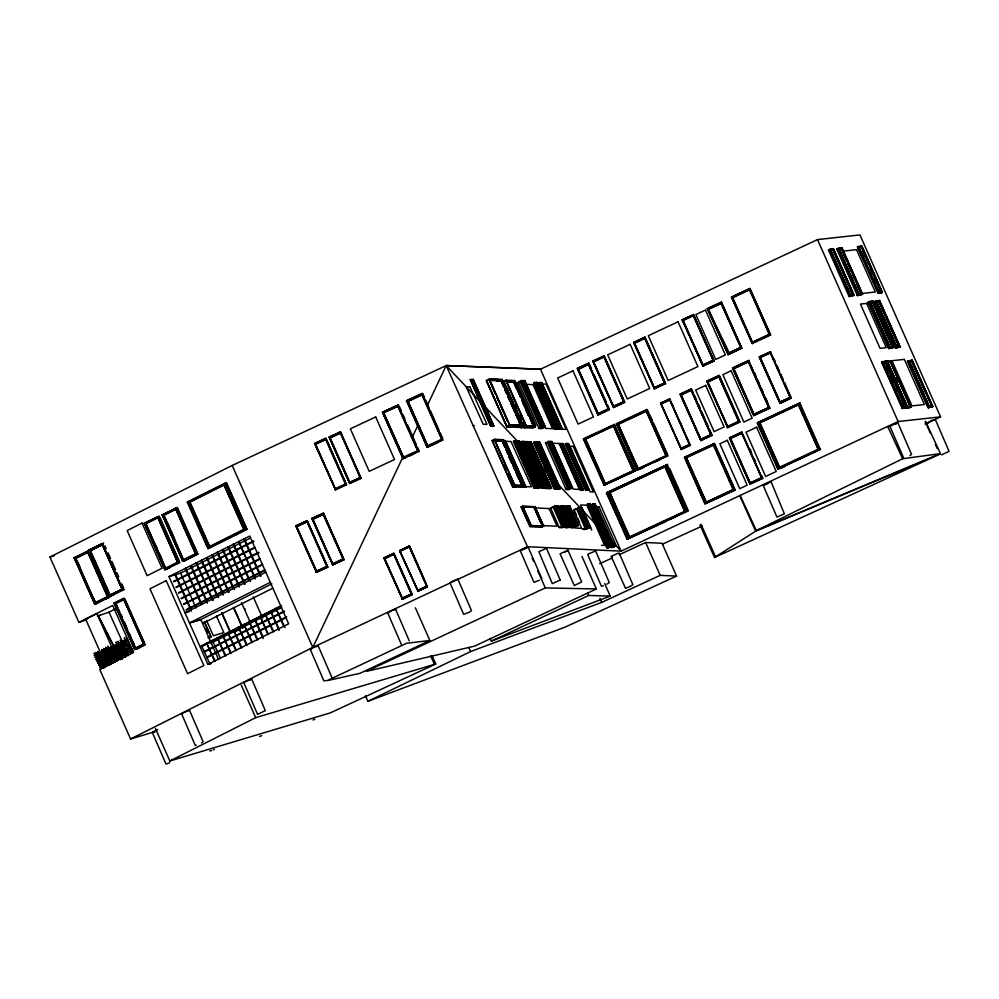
<?xml version="1.0" encoding="UTF-8"?>
<svg xmlns="http://www.w3.org/2000/svg" width="999" height="999" viewBox="0 0 999 999"><rect width="100%" height="100%" fill="white"/><g stroke="black" fill="none" stroke-linecap="round" stroke-linejoin="round"><path stroke-width="1.5" d="M397.877 405.282L382.679 412.325L397.877 405.282L418.269 451.286L403.059 458.329L382.679 412.325M421.953 393.843L406.755 400.874L421.953 393.843L442.345 439.847L427.135 446.878L406.918 400.961M316.346 571.84L327.322 566.745L307.005 520.916L295.954 525.986L316.346 571.99L327.21 566.708M323.239 513.474L312.188 518.543L323.239 513.474L343.631 559.477L332.58 564.547L343.631 559.477M752.534 342.245L769.292 334.403L749.55 289.847L732.791 297.69L752.534 342.245L769.292 334.403M332.742 564.26L312.437 518.743L323.389 513.773M858.641 246.753L861.825 246.266L882.017 292.033M885.963 361.513L881.58 361.963L902.184 408.466C918.431 405.207 909.003 408.054 902.784 407.442L906.168 407.142L885.851 361.75L882.616 362.3L902.646 407.505M862.587 294.293L857.354 295.567L836.737 249.051L838.685 248.152L841.97 247.789L862.587 294.293L857.329 295.542M427.972 446.516L407.842 401.024M906.493 407.617L885.888 361.126L881.58 361.963M728.121 354.608L707.267 308.516L721.315 302.085L741.77 348.264L727.959 354.62M728.146 354.345L741.52 348.089L727.734 354.707M890.546 360.964L887.324 361.313L890.546 360.964L910.938 406.968M713.373 445.242L733.129 489.66L706.118 502.285L686.375 457.729L713.473 445.229M646.266 411.039L666.008 455.594L646.266 411.039L618.206 424.163L637.949 468.718L666.021 455.544M349.737 483.091L360.776 478.171L340.384 432.167L329.333 437.237L340.559 431.893L361.163 478.371L349.712 483.541L329.108 437.038L340.559 431.868M769.43 408.004L748.501 360.764L732.766 368.119L753.708 415.359L769.43 408.004L748.501 360.764M393.843 553.821L384.178 558.116L393.631 553.546L411.775 594.492L402.235 598.838M624.213 401.96L604.083 356.468L593.056 361.263L603.858 356.206L624.25 402.21L613.448 407.267L624.263 401.998L613.498 406.905M644.892 337.824L634.353 342.794M702.834 365.921L713.648 360.651L702.859 365.597L682.692 320.117L693.468 315.135L682.454 319.917L693.256 314.86L713.636 360.864L702.834 365.921L682.454 319.917M654.258 388.461L665.059 383.341L654.345 388.112M912.174 360.564L908.99 360.914M335.514 489.885L314.66 443.431L335.627 489.847M613.673 407.542L592.832 361.064L613.786 407.48M654.47 388.886L633.628 342.407L654.595 388.836M703.059 366.196L682.217 319.717L703.408 366.034M719.193 376.099L707.517 381.63M244.718 609.44L245.329 609.065M848.9 296.016L849.774 295.554L829.645 250.112L828.77 250.524M700.674 440.309L680.282 394.305L691.083 389.248L711.475 435.252L700.674 440.309L711.463 435.002M779.819 403.084L759.44 357.08L770.241 352.023L790.621 398.027L779.819 403.084L790.646 397.777M608.628 409.415L597.914 414.56L609.078 409.215M633.191 470.541L613.448 425.986L585.377 439.11L605.132 483.666L633.191 470.541L613.448 425.986M857.192 295.067L858.178 294.555L838.036 249.113L837.025 249.538M728.009 354.008L707.267 308.516M752.06 343.594L770.629 335.002L750.024 288.486L731.455 297.09L752.522 343.469M731.917 297.327L749.675 288.873L770.067 334.877L752.197 343.082M721.241 302.56L707.779 308.878L729.72 353.858M307.043 521.815L296.703 526.548L307.043 521.815L326.785 566.371L316.458 571.103L296.378 526.211M340.434 433.054L330.132 437.862L349.837 482.355L360.177 477.609L340.434 433.054L330.157 437.862M323.251 514.485L312.949 519.105L332.692 563.661L343.032 558.928L323.226 514.473L313.012 519.18M750.012 483.978L729.62 437.974L741.708 432.33L762 478.234L750.037 483.828M542.17 426.773L521.74 380.944L524.825 380.869L545.204 426.885L540.909 426.898L520.866 381.693L524.2 381.606L543.831 426.998L524.2 381.606M669.705 400.124L661.45 403.896M539.048 428.496L542.245 427.023L545.354 427.135L542.145 428.596L539.023 428.484L518.431 381.98L521.64 380.519L524.737 380.619L545.854 428.396L552.522 428.658L533.016 384.627L526.348 384.365M545.442 442.894L548.663 441.396L551.76 441.508L572.365 488.012L569.168 489.485L566.058 489.373L545.454 442.869L548.563 442.982M644.717 338.536L634.665 343.231L654.395 387.712L664.497 382.979L644.755 338.424M753.708 415.359L732.766 368.119M325.724 439.46L315.672 444.18L325.724 439.46L345.467 484.016L335.352 488.636M384.827 558.578L393.718 554.32L384.79 558.591M749.837 289.223L732.354 297.49M752.322 343.569L731.455 297.09M403.059 458.329L382.842 412.4M523.001 426.398L502.197 379.458L489.335 379.021L486.201 380.482L506.818 426.96L519.68 427.397L522.802 425.961L509.94 425.524L506.818 426.96M524.9 486.251L515.047 485.889L512.749 486.938L492.145 440.434L494.443 439.373L503.009 439.672L523.626 486.176L521.328 487.225L512.737 486.925L492.145 440.459M539.16 486.925L537.125 486.85M544.055 487.012L524.388 442.644M547.302 487.312L545.267 487.237M556.406 487.737L554.358 487.662M582.642 489.298L580.606 489.223M588.074 489.235L586.026 489.173M613.349 546.478L611.45 546.416M718.993 376.673L707.879 381.868L718.993 376.673L738.736 421.228L727.622 426.423M538.873 428.009L540.509 427.222L520.367 381.78L518.693 382.492M565.896 488.898L567.532 488.099L547.39 442.657L545.716 443.369M191.683 544.068L196.066 553.958L183.279 560.339L163.249 515.134L177.235 508.191L197.402 553.721L182.805 560.976L162.425 514.972L175.437 508.429L195.767 554.333M524.263 427.26L533.591 427.01M572.04 487.699L551.835 441.758L548.801 441.658L548.351 442.22L568.481 487.662L572.227 487.762L567.932 487.787L548.301 442.395L551.223 442.495L571.253 487.699L551.223 442.495M646.39 410.289L666.795 455.769L637.212 469.542L617.032 424.026L646.39 410.289L666.795 455.769M94.755 603.945L107.78 597.402L87.388 551.398L74.376 557.942L94.843 603.771M88.836 550.424L101.861 543.881L88.836 550.424L109.303 596.253M164.897 569.43L177.922 562.887L157.53 516.883L144.505 523.426L164.897 569.43L177.972 562.574M182.805 560.976L195.891 554.133L175.749 508.691L162.75 515.134L182.904 560.626M209.877 547.29L209.216 547.427M635.152 470.879L604.033 485.277L635.152 470.879L614.098 424.425L634.702 470.929M403.059 456.705L312.824 647.414L130.582 738.985L99.725 669.367L133.504 652.384L112.7 605.431L78.921 622.402L49.95 557.042L232.193 465.459L446.191 365.559L540.484 369.205L817.507 239.585L859.939 234.915L940.559 416.858L924.962 424.001M412.35 437.075L418.319 424.45M426.948 406.231L446.191 365.559L540.484 369.205L621.116 551.148L898.126 421.541L940.559 416.858M514.485 380.931L506.193 380.644M503.034 439.922L494.642 439.635L503.034 439.922L523.239 485.839M584.515 438.848L604.795 484.615M633.978 470.704L613.648 425.224L615.322 428.047M98.776 665.197L131.868 648.476M126.848 650.424L115.072 653.771M490.859 425.05L493.094 424.912M520.916 426.473L523.151 426.336M554.433 428.059L556.63 427.934M541.957 487.075L544.193 486.95L542.17 486.875M548.588 487.4L550.824 487.262M557.355 487.812L559.59 487.674L557.567 487.612M606.805 546.64L608.903 546.515M881.355 291.646L861.538 247.24M905.494 406.755L899.874 394.368M123.376 598.701L114.261 603.284L134.74 649.1M691.308 390.109L681.231 394.905L691.308 390.109L711.051 434.665L700.886 439.285L711.051 434.665M664.822 383.354L644.692 337.899M757.679 422.877L799.412 403.359L819.792 449.363L778.059 468.881L757.679 422.877L799.412 403.359M748.551 361.713L733.84 368.594L754.108 414.348L768.83 407.467L748.551 361.713L733.803 368.681M711.513 445.192L714.26 443.906L685.252 457.567L705.469 503.034L734.178 489.81L731.543 484.128M613.648 425.224L584.29 438.948L604.47 484.478L634.228 470.691L631.705 464.997M629.532 537.062L609.79 492.507L629.557 536.875L685.027 511.101M614.185 424.975L634.702 470.779L604.695 484.815M770.416 352.997L760.301 357.692M637.212 469.542L617.032 424.026M93.806 653.546L94.455 653.146M95.367 657.554L128.459 640.834M98.264 663.149L130.956 646.69M126.024 637.2L126.511 637.125M127.61 638.985L94.718 655.594M129.096 642.869L96.329 659.39L129.308 642.832M129.907 644.692L97.115 661.188L102.86 659.502M131.868 648.563L98.814 665.009L106.006 662.899M99.625 667.107L132.717 650.386L99.6 666.932M132.842 652.484L133.367 652.297M646.815 409.528L648.676 412.237M345.779 484.39L335.327 489.285M411.576 594.305L402.272 598.663M878.271 292.12L881.53 291.558M902.409 407.242L905.681 406.668L902.659 407.018M588.611 364.348L578.433 369.168L598.251 413.636M741.957 433.191L730.544 438.573M906.93 406.855L910.239 406.268M495.554 394.031L489.26 379.832L502.16 379.707L489.585 379.27L502.035 379.87L522.552 425.711L508.903 425.399M892.394 346.69L876.822 312.063M225.762 483.641L225 483.941M209.603 548.001L207.892 548.601L187.275 502.097L226.348 482.754L187.8 502.147L208.192 548.151L245.941 529.17M96.828 661.313L104.108 659.352M124.763 646.653L114.623 649.8M128.521 654.283L115.322 658.016M667.719 464.373L606.455 492.769L627.072 539.273L665.796 521.391M607.23 492.707L666.558 464.972L686.95 510.976L627.622 538.711L686.95 510.976M628.796 538.099L626.66 533.791M778.059 468.881L819.792 449.363M422.165 394.767L407.842 401.423L421.94 394.905L441.708 439.273L427.472 445.804L407.942 401.348M706.118 502.285L733.129 489.66M562.162 527.422L564.622 526.273M573.376 527.484L575.836 526.336M110.215 595.229L90.472 550.661M164.048 515.222L183.591 559.727M739.048 421.59L727.409 427.347L739.285 421.79L718.905 375.786L707.017 381.343L719.23 375.462L739.847 421.94L727.697 427.622L706.78 381.156L719.23 375.437L739.847 421.94M555.481 505.881L554.645 506.431L563.099 525.511L567.157 525.424L558.503 505.881L555.394 505.781L550.599 507.979L559.253 527.509L562.35 527.622L567.157 525.424M572.627 525.312L568.106 525.861L559.702 506.868L561.276 505.919M574.313 525.574L578.284 525.374L574.313 525.574L565.859 506.493L566.683 505.944L569.717 505.944L578.371 525.474L573.563 527.684L570.429 527.572L575.262 525.374L566.608 505.844L565.397 506.393M858.253 293.906L838.598 249.525M573.95 509.815L578.783 507.592L581.893 507.804L590.534 527.235L585.739 529.433L582.604 529.333M627.759 539.148L606.455 492.769M128.272 640.809L95.429 657.517M520.292 425.674L518.781 421.228M417.732 590.921L427.147 586.538L417.719 591.071L427.16 586.763L409.215 546.278L399.775 550.711L417.844 590.409L426.673 586.251L409.303 547.04L400.462 551.198M94.281 655.581L101.561 653.621M95.13 657.492L100.961 655.956M98.539 665.134L105.819 663.174M124.937 644.218L124.226 644.567L124.962 644.392M125.062 646.678L111.913 650.374M128.172 654.295L119.48 657.017M169.593 762.849L165.984 764.035L152.298 732.404L157.692 729.582M401.361 644.467L387.687 612.837L391.021 610.926L395.554 609.165L409.24 640.796M395.579 609.253L394.817 609.752M763.161 485.277L771.053 481.68L784.377 513.823L776.947 517.045L763.174 485.352L765.659 484.503M909.914 455.631L911.55 454.395L897.864 422.764L896.29 423.251L889.972 426.361L903.67 458.066M931.255 420.779C933.715 419.318 928.408 421.928 931.031 420.879M543.206 426.873L536.838 411.326M752.247 342.894L732.092 297.402L752.247 342.894L769.842 334.677M102.647 544.542L90.322 550.811M570.429 526.311C568.955 527.884 561.575 527.884 567.469 526.211L558.516 505.993L567.082 525.312M590.459 527.122L589.435 527.422L580.981 508.341L581.893 507.804L580.669 508.254M708.116 308.866L721.128 302.922M609.989 492.495L665.284 466.545M471.228 379.857L491.258 425.374L493.693 425.661L491.433 425.474M534.79 382.867L554.82 428.384L557.255 428.671L536.875 382.667L534.727 382.729M539.697 382.929L541.833 383.004L562.262 429.233L566.158 429.395L546.091 384.116L542.195 383.966M517.382 441.745L519.58 441.595M522.215 441.97L524.463 441.958L522.252 441.758M525.524 442.132L527.709 441.845M534.727 442.482L554.882 487.962M537.724 442.619L539.66 442.944M582.492 489.972L583.029 489.522L580.931 489.448L560.976 444.031M566.396 443.981L586.55 489.46M593.094 504.47L595.179 504.458L593.094 504.47L611.937 546.69M727.447 427.023L739.372 421.566M536.813 383.017L533.753 382.704L554.358 429.22L556.593 429.295L557.392 428.921L536.788 382.417L533.753 382.704M505.244 441.133L502.872 441.171M524.463 441.958L544.617 487.45M536.863 442.545L534.378 442.669L554.507 488.111L557.18 488.286L554.108 488.299L533.966 442.844L536.65 442.807M586.176 489.61L566.046 444.168L568.531 444.056L565.347 443.818L585.938 490.309L588.985 490.034L568.381 443.531L566.146 443.456L565.347 443.818L585.951 490.322L588.985 490.034M96.216 659.465L101.998 657.592M97.69 663.224L104.97 661.263M125.612 648.563L115.472 651.71M125.849 648.638L112.762 652.285M127.56 652.447L115.921 655.681M858.715 246.89L861.862 246.541L857.429 246.853L878.046 293.356L882.354 292.52L861.75 246.004L857.429 246.853M882.716 362.1L890.471 360.701L911.076 407.217L906.63 408.091M887.437 361.588L890.584 361.238L910.738 406.73L907.192 407.105L887.299 361.838L890.396 361.488L910.439 406.693M714.535 557.492L755.644 531.181L939.734 454.195L714.535 557.492L699.974 524.962M228.496 592.432L211.95 554.944M255.107 578.995L238.636 541.483L255.07 577.372M209.815 663.761L201.623 645.841M214.56 661.313L206.681 643.219L215.135 661.076M212.387 640.384L220.467 658.391M225.2 655.943L217.32 637.849L225.786 655.706M230.532 653.259L222.64 635.164L231.106 653.009M227.822 632.579L236.426 650.324M241.171 647.889L233.516 629.695L241.758 647.639M246.491 645.204L238.461 627.197L239.036 626.947M251.823 642.519L243.931 624.425L252.397 642.27M257.143 639.835L249.263 621.74L257.717 639.585M254.995 618.905L263.049 636.9M267.782 634.465L260.127 616.271L268.369 634.215M273.114 631.78L265.072 613.773L265.647 613.523M279.058 630.481L270.554 611.001L279.008 628.846M283.753 626.41L275.874 608.316L284.952 627.547M124.438 599.375L143.906 642.32M721.153 302.772L707.779 308.878M929.27 406.68L932.579 406.418L929.008 406.618L909.078 361.051M96.279 652.647L103.197 668.069M104.508 667.807L97.615 652.359L98.189 652.072M116.583 646.803L117.145 646.528L122.203 659.452M123.476 657.492L118.694 646.128L124.051 657.205M120.904 645.429L125.949 656.643M896.615 346.84L876.448 301.361M188.699 710.664L189.435 710.077L181.543 713.673L195.255 745.379L196.291 745.229M567.232 550.824L567.956 550.237L560.077 553.821L574.313 585.539L581.668 581.942L567.969 550.224M588.473 554.008L587.737 554.607L601.423 586.238L603.296 585.776M934.614 420.167C936.737 418.381 925.773 423.351 928.296 423.039M908.878 361.176L912.212 360.701L907.467 361.163L928.083 407.667L932.716 406.668L912.112 360.164L907.467 361.163M869.942 301.848L890.097 347.34M876.248 301.486L879.595 301.011L874.812 301.486L895.416 347.989L900.099 346.978L879.495 300.462L874.812 301.486M830.406 249.725L850.574 295.217M869.23 302.21L889.372 347.652L888.586 348.027L868.406 302.547L873.089 301.511L868.131 302.085L888.735 348.564L893.593 347.465L872.989 300.961L868.119 302.06M833.291 249.525L828.458 250.025L849.063 296.503L854.07 295.342L833.466 248.826L830.181 249.201L828.446 250L833.291 249.525L853.708 294.867L849.974 295.329L830.157 250.025M838.91 248.676L858.765 294.293L862.437 294.043L858.403 294.318L838.373 249.113L841.72 248.651L861.513 293.968L856.355 282.467M202.285 742.507L201.486 742.944M505.969 380.969L514.497 381.056L534.652 426.548L514.135 381.256L505.969 380.969L526.098 426.411L534.952 426.773L514.56 380.769M495.691 443.106L494.767 439.935L502.959 440.209L523.588 486.963L525.811 487.037L505.207 440.534L502.972 440.459M522.877 506.493L534.89 506.78L543.456 526.098L531.318 525.486M250.175 679.907L251.636 678.933L243.744 682.517L257.53 714.285M316.658 646.628L317.382 646.241M450.699 582.142L451.411 581.743M526.673 547.976L528.121 546.99L520.254 550.661L533.928 582.292L539.373 580.257M631.206 585.826L632.842 584.59L619.155 552.959L616.67 553.821L611.263 556.555L625.499 588.274M263.087 638.536L254.433 619.143M489.26 379.832L502.022 380.007M101.136 668.718L100.649 668.943M494.43 440.122L502.959 440.209M585.014 527.797L585.664 527.46M521.328 381.343L524.787 381.181L521.328 381.343L541.47 426.773L544.942 426.673L524.288 381.443M548.351 442.22L551.76 441.933M589.185 553.621L595.604 550.936L609.29 582.554L606.855 584.203M895.516 424.2L896.415 423.751M173.501 581.368L253.596 540.971M173.789 581.805L253.883 541.408M176.024 587.025L254.733 547.315M176.311 587.462L255.02 547.752M178.559 592.669L258.641 552.272M178.833 593.119L258.928 552.709M181.081 598.326L259.79 558.628M181.368 598.776L260.077 559.065M183.604 603.983L262.312 564.273M183.891 604.42L262.6 564.722M186.126 609.64L264.835 569.929M186.413 610.077L265.122 570.367M129.982 644.63L97.315 661.313M200.899 646.103L281.668 605.494M201.186 646.553L281.268 606.143M201.873 646.328L280.582 606.63M204.108 651.548L284.191 611.138M204.395 651.985L284.478 611.588M206.631 657.205L286.713 616.795M206.918 657.642L285.627 617.931M155.407 728.421L169.842 760.988L255.682 717.657L435.726 663.998L431.968 655.506M111.001 596.203L109.191 596.753L88.586 550.249L103.709 543.006M96.866 603.408L94.73 604.27L74.113 557.754L89.236 550.524M87.437 551.535L74.376 557.942M89.473 550.511L109.615 595.953L89.173 550.586L102.173 544.143L122.303 589.585L102.173 544.143M75.012 558.029L94.855 603.583L74.7 558.104L88.249 551.485L108.379 596.927M96.004 547.527L101.099 544.93M166.92 569.055L164.86 569.755L144.256 523.239L159.378 516.008M75.424 558.029L95.23 603.296L75.2 558.091L87.987 551.71L108.017 596.927L94.855 603.583M90.085 550.874L102.098 544.83M144.505 523.426L157.53 516.883M184.827 560.601L182.78 561.301L162.163 514.797L177.285 507.567L197.902 554.07L184.54 560.751M87.949 552.247L75.624 558.391L87.7 552.322M144.843 523.588L157.842 517.145L177.922 562.887M145.342 523.576L156.868 517.832M162.425 514.972L177.285 507.567M187.8 502.147L224.65 483.628L245.03 529.632L208.192 548.151M188.661 502.11L224.575 484.065L244.718 529.507L208.554 547.664L188.386 502.172L208.554 547.664M158.092 517.732L145.692 523.888L165.359 568.269L177.747 562.112M189.136 502.06L224.488 484.265M175.999 509.278L163.599 515.447L183.267 559.827L195.667 553.658M121.828 589.185L109.753 595.254M95.292 602.759L107.293 596.715M109.977 595.179L122.39 589.098M95.517 602.697L107.929 596.615M109.328 596.078L122.477 589.41L102.223 544.268M109.228 596.428L122.19 589.772M109.191 596.753L124.313 589.522M94.73 604.27L109.853 597.04M111.039 596.041L110.414 596.303M112.313 595.404L111.401 595.804M112.662 595.167L113.861 594.63M114.211 594.442L113.586 594.705M243.856 529.333L209.428 546.578L189.773 502.21L224.188 484.965L244.218 529.295M97.215 603.234L96.591 603.496M98.476 602.597L97.565 602.996M99.738 601.96L98.839 602.36M105.857 599.038L108.504 597.689M164.86 569.755L179.982 562.524M165.809 569.442L170.167 567.307L167.707 568.481M182.78 561.301L197.902 554.07M207.892 548.601L246.953 529.258L226.348 482.754L246.915 529.258L209.178 548.126M183.716 560.988L188.074 558.853L185.265 560.214M135.352 649.375L134.653 649.587L114.048 603.084L124.063 598.189M114.585 603.458L135.177 648.776L114.585 603.458L123.926 598.876L144.056 644.318L123.489 598.975M115.035 603.346L124.388 598.876M168.981 576.623L249.762 536.026L288.661 623.801L207.867 664.397L168.981 576.623L180.594 573.151L250.237 538.149M135.265 648.114L143.706 643.868L124.051 599.487L115.484 603.771L135.277 648.613L115.597 603.296M84.44 619.63L96.915 613.611L117.72 660.564L116.483 660.938M97.452 616.096L109.016 612.162L115.772 608.766M265.809 572.227L185.015 612.824L189.373 611.525M134.74 648.938L144.418 644.093L141.284 637.025M134.64 649.288L144.892 644.068L124.763 598.626M134.653 649.587L144.68 644.692M136.164 649.075L137.675 648.576M136.401 648.95L138.112 648.351M137.288 648.513L139.048 647.714M138.774 648.076L145.442 644.717M271.865 583.841L200.824 619.542L189.498 622.939L270.292 582.342M107.742 665.584L116.471 661.201M202.847 623.339L272.552 588.311M210.215 636.9L210.864 636.625L208.067 637.424M210.564 643.319L281.668 607.592M700.786 439.947L680.544 394.505L691.32 389.56M740.172 495.554L756.368 530.594L902.646 458.753L940.471 453.608L925.561 421.366M365.497 695.841L367.919 701.31L470.654 651.535L601.723 602.372L660.177 575.362L676.585 576.086L662.037 543.244L645.629 542.519L619.18 554.745M125.15 656.618L118.007 641.246L125.375 656.93M120.117 640.184L126.973 655.644M124.338 638.074L131.231 653.546M110.864 663.798L103.746 648.438L110.914 663.798M105.969 647.364L112.949 662.762M108.042 646.316L114.935 661.763L107.78 646.403M116.084 642.257L123.089 657.654M102.61 668.356L95.604 652.547L102.535 667.981M104.483 666.995L97.64 651.523L105.082 667.519M108.566 664.934L101.711 649.462L108.716 664.859M130.981 653.621L124.263 638.099M122.84 657.729L116.221 642.182M452.31 581.293L453.309 580.819M524.787 548.901L525.786 548.426M564.622 552.135L565.621 551.66M630.406 586.226L628.571 587.087M578.771 507.892L578.021 508.241L586.475 527.322L587.424 527.022L578.858 507.692L581.73 507.992M554.645 506.431L558.354 506.181M568.718 525.574L560.302 506.593L564.323 506.018L561.151 506.043L569.667 525.262L572.877 525.337L564.148 506.156L561.188 506.106M565.709 506.618L574.125 525.611L573.513 525.886L565.109 506.893L569.73 506.043L566.683 505.944M314.66 443.431L325.874 438.249L346.491 484.752L335.264 489.947M325.624 438.736L314.885 443.631L325.624 438.586L346.004 484.59L335.277 489.635L345.879 484.353M325.736 438.911L315.197 443.843L335.527 489.31L315.397 443.818M473.264 425.924L474.325 425.437M383.866 557.854L393.856 553.234L412.2 594.63L402.435 599.213L383.866 557.854L402.535 599.163M418.169 591.308L399.563 550.549L409.44 545.978L425.699 582.667M399.875 550.799L409.215 546.278M384.478 558.291L393.693 553.97M400.05 550.899L409.215 546.553M417.782 590.322L426.673 586.251M411.288 593.968L402.347 598.164L411.288 593.968L393.718 554.32M402.31 598.526L411.526 594.205M417.707 591.47L427.584 586.9M402.21 599.25L412.187 594.617L393.856 553.234M608.691 537.949L621.116 551.148L527.46 546.715L312.824 647.414L232.193 465.459M429.857 640.496L359.927 673.338L327.01 680.694L406.643 643.256L429.857 640.496L415.372 607.792M596.378 588.948L474.625 646.116L366.408 671.39L545.304 587.912L596.378 588.948L581.942 556.368M490.097 638.299L491.333 641.096L588.698 595.466L610.239 596.103L604.67 583.516M599.363 414.385L597.914 414.86L577.297 368.356L588.96 363.124M592.832 361.064L604.095 355.869L624.712 402.372L613.436 407.567M577.534 368.556L588.336 363.499L577.534 368.556L597.914 414.56M633.628 342.407L644.904 337.212L665.509 383.728L654.245 388.923M644.904 337.212L633.878 342.395M682.217 319.717L693.493 314.523L714.098 361.039L702.821 366.221M588.935 363.773L577.909 368.756L598.051 414.198L608.491 409.178M604.083 356.518L593.431 361.463L613.686 406.943L593.369 361.476M644.667 337.699L633.99 342.694M731.73 297.065L750.024 288.486M578.409 369.168L588.423 364.485L608.354 408.903M644.73 338.037L634.315 342.907M732.092 297.402L749.7 289.235M683.254 320.542L693.331 315.734L713.086 360.289L702.984 365.022L683.291 320.542M708.603 309.253L721.078 303.446L708.466 309.19L728.196 353.309M838.935 249.375L841.845 249.076M841.72 248.651L855.244 279.845M858.603 247.128L878.508 292.395L881.605 292.045M861.575 246.84L857.716 247.34L878.408 292.582L882.204 292.27L878.408 292.582M861.825 247.203L858.528 247.565M613.523 406.256L623.688 401.635L613.586 406.356M853.046 294.48L850.074 294.805L830.469 250.399L833.453 250.075L830.406 250.424M598.064 413.549L608.191 408.853M849.312 296.416L850.723 295.979M702.909 364.922L713.086 360.289M850.536 296.091L849.837 296.166M740.596 347.515L728.071 353.446L740.534 347.515M852.047 295.667L852.909 295.217M665.022 383.316L654.27 388.286L634.24 342.807M741.021 347.814L728.071 353.846L707.816 308.903M597.914 414.86L609.577 409.627L607.704 405.394M727.809 354.083L741.146 347.889M752.384 342.694L770.029 334.69M854.07 295.342L849.038 296.491M598.413 414.76L600.224 413.911M600.948 413.549L605.419 411.538M861.513 293.456L858.528 293.781M857.866 295.429L859.302 294.955L857.929 295.317M859.078 295.08L858.516 295.042M860.339 294.717L861.313 294.218L856.73 284.028M878.046 293.356L879.145 293.032M879.058 293.094L879.682 292.969L878.371 293.231M881.031 292.52L861.4 246.79M870.017 302.522L872.939 302.21M872.814 301.785L892.856 347.003M754.12 415.572L732.479 367.944L749.025 360.364M732.929 368.194L748.488 360.926M876.26 301.623L896.115 346.915L899.749 346.491L879.382 301.136M748.663 361.114L733.091 368.294L753.783 414.997L769.342 407.779M878.096 301.124L879.495 300.462M604.033 485.277L583.416 438.761L614.535 424.363M681.668 449.45L660.501 403.109L669.829 398.851M780.394 403.321L759.203 356.88L770.828 351.648M701.173 440.547L680.057 394.106L691.096 388.948L692.856 391.72M879.195 301.361L899.225 346.566M584.29 438.948L613.973 425.249L634.228 470.691M689.859 445.079L669.567 399.175L660.714 403.321L681.093 449.325L690.034 444.955M779.944 402.722L759.702 357.267L770.341 352.36M879.495 301.698L876.51 302.035M617.407 424.001L646.665 410.314M669.692 399.637L661.113 403.633L681.181 448.838L689.722 444.842M759.702 357.267L770.354 352.497M585.377 439.11L613.498 426.111M618.518 424.175L646.365 411.163M889.684 346.89L892.606 346.591M889.747 347.34L869.717 302.135L889.747 347.34L893.243 346.99L872.839 301.648M889.922 348.201L890.696 348.039L889.21 348.364M893.593 347.465L888.71 348.551M896.228 346.378L899.15 346.079M895.416 347.989L896.815 347.34L876.21 300.836M896.528 347.664L897.277 347.502L896.265 347.615M681.118 448.351L689.485 444.58L681.168 448.351M753.995 414.235L768.83 407.467M790.084 397.377L779.969 402.073L790.234 397.427L770.316 353.009M898.401 347.103L899.1 346.765L878.958 301.323L875.087 301.973L875.823 301.673L895.966 347.115L895.266 347.452L900.099 346.978M604.47 484.478L633.89 470.641M769.143 407.704L753.908 414.797L733.391 368.381M790.946 397.739L780.406 402.659M689.997 444.917L681.368 448.963M711.288 434.927L700.811 439.797L680.794 394.493M727.384 427.659L739.535 421.978M641.92 467.682L644.742 466.358M779.819 403.384L791.433 398.151L784.552 382.642M667.444 455.994L636.775 470.342L616.171 423.838L646.84 409.49L668.031 455.931M681.106 449.625L690.446 445.354L669.555 398.876M700.661 440.609L712.212 435.389L709.702 429.745M753.646 415.696L770.167 408.104M785.913 400.711L780.207 403.296L780.993 403.022M638.761 469.617L644.33 467.008M655.494 461.8L659.677 459.84M702.909 439.672L701.023 440.522L702.309 440.01M881.892 362.487L902.547 407.692M884.864 361.601L885.888 361.126M885.027 362.137L905.181 407.629L903.283 403.359M885.976 362.312L882.666 362.674M886.35 362.125L886.925 361.863L907.067 407.305M666.558 464.972L607.167 492.682M889.322 361.238L890.471 360.701M777.996 469.318L757.092 422.839L800.062 402.859M608.229 492.632L628.371 538.074L608.054 492.644L666.258 465.559M684.44 457.38L714.472 443.506L735.089 490.01L705.019 503.883L684.402 457.38L714.472 443.506M609.877 492.507L664.997 466.758L684.665 511.138L664.897 466.77M758.316 422.902L778.683 468.331L758.316 422.902L799.237 403.858L819.367 449.3L778.895 468.106L758.865 422.902L800.249 403.658M686.775 456.768L708.766 446.478M890.521 361.913L887.187 362.3M714.023 444.318L685.826 457.517M759.777 422.952L798.526 404.857L818.193 449.225L779.445 467.332L759.814 422.952M750.149 484.278L729.37 437.787L741.895 431.993M741.807 432.667L729.894 438.174L750.062 483.653L761.937 478.009M909.19 361.7L912.124 361.388M910.751 360.801L912.112 360.164M902.184 408.466L903.208 407.992L882.604 361.488M902.734 408.366L903.67 408.154M911.076 407.217L906.642 408.116L885.963 361.376M628.209 538.136L686.201 511.026L666.021 465.546L686.201 511.026M906.905 408.042L907.979 407.742M907.866 407.817L907.005 407.967M909.639 407.267L910.201 406.955L890.696 362.937M627.072 539.273L688.361 510.839L669.63 468.556M671.415 518.743L675.674 516.77M777.709 469.355L820.666 449.363M707.23 502.584L734.652 489.91L705.032 503.846L684.964 457.305M782.055 467.619L780.793 468.094L784.39 466.633M784.09 466.67L783.353 467.07M750.212 482.954L761.45 477.697M730.656 438.561L750.324 482.929L761.7 477.747M749.987 484.303L762.499 478.496M928.858 406.069L931.83 405.744L912 360.976L908.89 361.313L928.758 406.605L932.379 406.193L912.012 360.826M928.083 407.667L932.716 406.668M928.608 407.555L929.919 407.192L928.496 407.492M427.859 447.165L427.072 447.215L406.468 400.711L422.015 393.506L422.789 393.469L424.662 397.714M403.896 458.529L403.009 458.653L382.392 412.15L398.713 404.907M407.068 401.049L422.14 394.343M409.153 400.374L413.211 398.489M418.618 396.029L421.328 394.73M398.064 405.794L383.304 412.587L403.334 457.792L418.094 450.999M397.864 406.343L417.644 450.711L403.434 457.242L383.741 412.874L397.977 406.331M427.197 446.715L442.345 439.847M403.121 458.166L418.269 451.286M427.072 447.215L442.819 440.01M403.009 458.653L418.743 451.448M428.184 446.94L428.296 446.928M437.737 442.569L430.694 445.729M409.44 455.994L413.661 454.008M599.687 563.748L612.225 557.954M435.726 663.998L330.269 712.899L169.842 760.988M238.536 627.185L247.078 644.954M329.745 437.537L340.422 432.654M470.179 379.695L473.214 379.408L493.831 425.911L493.031 426.286L490.784 426.186L470.179 379.695L473.364 379.932L493.518 425.412L491.183 425.274M470.879 380.045L490.621 425.711L470.879 380.045L473.264 380.144L471.153 380.07M472.415 379.77L473.214 379.408M473.401 380.557L471.116 380.494M488.873 380.194L501.398 380.419L521.041 425.811M501.411 379.82L502.197 379.458M501.398 380.419L496.453 380.444M497.602 381.019L500.961 381.019L503.371 386.576M502.472 381.193L503.271 380.831L523.876 427.335L520.829 427.609M505.969 380.232L503.683 381.306L524.288 427.784L526.585 426.735L535.152 427.023L514.547 380.519L505.969 380.232L526.585 426.735M505.269 381.281L504.058 381.78M512.3 382.093L513.449 381.568M509.54 381.968L513.798 381.943M514.098 381.818L506.393 381.506L514.098 381.818L533.841 426.148L526.061 425.886M521.64 381.868L524.325 382.018M523.938 380.994L524.737 380.619M534.04 383.241L536.825 383.154L556.855 428.359M534.715 383.079L536.825 383.154M535.976 382.779L536.788 382.417M536.962 383.566L534.677 383.504M538.648 382.779L541.683 382.48L562.287 428.996L559.253 429.258L538.648 382.779L541.77 382.729L539.622 382.792M539.622 383.141L538.911 383.266M540.884 382.854L541.683 382.48M349.775 482.754L360.452 477.859M490.796 426.198L493.831 425.911M491.595 426.073L490.921 426.161M493.194 425.387L473.014 380.119M509.34 424.812L521.128 425.149L501.461 380.781L489.797 380.382L509.465 424.75M508.466 425.711L506.893 426.423L511.488 426.585M316.483 572.302L295.716 525.786L307.168 520.616L327.784 567.12L316.333 572.302L327.784 567.12M311.95 518.356L323.414 513.174L344.018 559.677L332.717 564.86L311.95 518.356L332.717 564.86M296.079 526.086L307.005 521.066M296.204 526.186L307.018 521.266M520.841 427.622L521.64 427.26M521.228 427.597L521.903 427.497M523.189 426.985L520.666 427.135M526.186 427.372L526.948 427.235M527.597 427.422L528.346 427.285M522.277 485.889L502.534 440.559L521.903 485.489M502.235 441.108L504.42 446.715M502.559 440.971L522.227 485.339L514.448 485.077L494.867 440.659L502.647 440.921L494.105 440.884M534.09 426.61L521.915 399.9M505.207 440.534L504.408 440.909L511.513 457.055M503.371 441.608L505.419 441.67L503.259 441.658M535.152 427.023L532.854 428.084L524.263 427.772M523.176 486.401L525.287 486.476L505.244 441.271L504.57 441.396M539.622 428.321L539.959 428.096M540.596 427.884L541.446 427.672M541.033 427.897L541.883 427.684L540.934 427.659M514.16 440.984L513.361 441.358L533.966 487.862L537 487.574L516.396 441.071L514.16 440.984L534.765 487.5L537 487.574M540.084 487.724L537.05 488.012L516.446 441.508L517.245 441.133L519.48 441.208L540.084 487.724L537.037 487.987M517.407 441.87L516.333 442.22L535.464 485.377M519.48 441.208L518.681 441.583L524.912 455.681M517.632 442.295L519.692 442.345L517.519 442.345M518.868 442.107L539.01 487.599M541.883 488.224L544.917 487.949L541.895 488.236L521.278 441.733L522.077 441.371L524.313 441.446L545.192 488.399L547.427 488.474L548.738 487.837L528.596 442.395L548.339 488.024M521.565 442.257L542.107 487.524M542.532 487.512L544.792 487.699L542.182 487.35L522.252 442.107M523.513 441.808L524.313 441.446M524.587 441.883L527.622 441.595L548.513 488.548L551.548 488.261L530.944 441.758L527.909 442.045M524.25 442.22L522.152 442.145M524.5 442.582L522.365 442.569M525.549 442.257L524.85 442.382L527.41 442.307L547.152 487.987M557.392 428.921L554.358 429.22L556.58 429.27M527.622 441.595L526.823 441.97L530.569 450.437M554.695 429.183L555.419 429.095M525.811 442.657L527.797 442.744M527.559 442.382L525.274 442.232L545.417 487.674L548.089 487.849M528.871 442.42L530.881 442.532M559.078 428.796L562.162 428.733L559.977 428.658M530.144 442.12L530.944 441.758M559.253 429.283L562.287 428.996M559.54 429.245L560.264 429.158M561.226 428.871L541.72 383.216L539.522 383.191L559.552 428.396M531.118 442.907L528.846 442.832M534.477 441.958L533.678 442.32L554.283 488.823L557.317 488.536L536.713 442.033L534.477 441.958L555.094 488.461L554.283 488.823M536.713 442.033L535.914 442.395L540.909 453.683M534.865 443.106L539.51 442.882L559.253 488.548M537.487 442.095L536.688 442.457L557.292 488.973L558.091 488.598L537.487 442.095L539.71 442.17L560.327 488.673L557.28 488.948M538.911 442.532L539.71 442.17M539.897 443.319L537.612 443.256M550.961 441.883L551.76 441.508M551.348 442.907L548.538 442.807M560.726 443.506L559.927 443.868L580.531 490.384L583.566 490.084L562.961 443.581L560.726 443.506L581.331 490.01M560.214 444.405L580.357 489.897M560.789 444.293L563.111 444.105L560.864 444.118M562.162 443.956L562.961 443.581M562.899 444.368L583.428 489.835L581.181 489.66M563.149 444.73L560.864 444.667M566.321 444.193L565.609 444.318L568.319 444.305M568.381 443.531L567.582 443.893L568.831 446.74M566.57 444.592L568.319 444.68M567.769 444.418L587.924 489.91M316.396 571.503L327.073 566.62M332.63 564.06L343.306 559.178L323.251 513.973M332.567 564.86L344.018 559.677M513.873 485.876L512.724 486.401L516.471 486.588M514.185 485.614L523.126 485.701L502.609 440.397M515.472 486.55L516.221 486.413M520.904 486.688L522.052 486.163M525.062 486.063L514.56 485.564L508.841 472.764M523.588 486.963L522.789 487.337L525.811 487.037M523.576 487.2L523.039 487.237M513.623 441.845L514.323 441.72L534.353 486.938M536.775 487.212L533.791 487.375L536.463 487M536.238 486.588L534.103 486.575M534.765 487.5L533.966 487.862L536.188 487.924L531.818 478.059M534.14 487.824L534.927 487.674M537.3 486.663L539.36 486.725M538.124 487.824L537.337 487.974L538.061 487.887M539.448 487.2L537.337 487.125M542.582 488.099L542.257 488.086M543.843 487.774L524.1 442.157M545.192 488.399L551.011 487.699M545.479 488.361L546.203 488.274M548.901 487.624L551.248 487.762L531.031 442.008M548.513 488.548L549.313 488.186L528.708 441.683M548.651 488.511L549.438 488.361M554.532 487.487L556.593 487.537M554.582 487.937L556.68 488.012M554.507 488.111L560.327 488.673M555.307 488.636L554.52 488.786L555.244 488.698M557.117 488.486L559.79 488.111M521.116 506.905L522.564 506.243L534.977 506.68L543.631 526.211L542.195 526.873L529.782 526.448L521.116 506.905L534.328 507.23M572.365 488.012L569.268 487.912L566.058 489.373L569.168 489.485M566.645 489.21L566.982 488.986M567.619 488.761L568.456 488.561M568.056 488.786L568.906 488.573L567.956 488.536M533.354 507.542L534.415 507.092L542.644 526.161M580.781 489.035L582.842 489.098M581.331 490.247L580.781 490.284M582.767 490.459L583.566 490.084M586.238 488.973L588.124 489.098M585.776 489.835L588.686 489.535M586.238 490.297L587.137 490.147L586.213 490.234M588.349 489.51L568.406 444.13M554.495 506.568L553.896 506.843L562.312 525.824L562.912 525.549L554.495 506.568L557.629 506.755L554.82 506.655M557.292 506.443L558.503 505.881M559.989 506.368L564.31 505.919L572.964 525.449L568.156 527.647L565.022 527.547L569.855 525.337L561.201 505.806M560.614 506.68L563.249 506.868M563.099 506.468L564.31 505.919M566.021 506.718L568.843 506.805L577.097 525.449M568.506 506.493L569.717 505.944M530.119 526.373L531.031 526.073M530.968 526.398L531.955 526.111M532.005 526.223L532.804 526.136M588.124 503.671L587.362 504.008L606.743 547.727L609.59 547.452L590.222 503.746L588.124 503.671L607.492 547.39M577.347 508.853L576.723 509.09M588.274 504.358L587.612 504.483M589.46 504.083L590.222 503.746M580.207 508.753L580.806 508.479L589.223 527.46L588.623 527.734M542.969 526.098L534.752 506.905L543.219 526.011L530.556 526.173M581.006 508.566L589.273 527.197M590.159 504.47L588.186 504.408M592.969 503.908L592.22 504.245L611.388 547.489L614.21 547.227L595.042 503.971L592.969 503.908L612.137 547.152L611.388 547.489M595.217 505.044L593.231 505.019M559.253 527.509L564.048 525.312L555.394 505.781M560.027 527.247L560.601 526.91M561.475 526.585L562.649 526.273M561.987 526.61L563.011 526.286L562.062 526.248M568.881 525.324L572.964 525.449M565.983 527.285L566.408 526.948M567.432 526.623L568.518 526.298M567.869 526.635L568.818 526.311L567.857 526.286M571.041 525.961L571.64 525.686L563.236 506.693M574.1 525.437L578.371 525.474M571.391 527.322L571.815 526.972M572.839 526.648L573.926 526.336M573.276 526.673L574.225 526.336L573.264 526.311M582.629 529.095L585.039 527.984L576.585 508.903L574.175 510.002L576.585 515.459M586.288 527.36L585.689 527.634L577.272 508.653L577.884 508.379L586.288 527.36L589.223 527.46M582.629 529.32L587.437 527.122L578.783 507.592M585.002 528.409L586.101 528.084M585.451 528.421L586.388 528.096L585.439 528.059M585.589 529.195L587.999 528.084M607.105 546.853L609.303 546.99L590.359 504.233L588.249 504.245L607.292 546.915M609.378 547.115L606.568 547.227L609.59 547.452M606.743 547.727L607.604 547.552M607.529 547.602L607.092 547.589M611.226 547.04L613.923 546.765L595.067 504.532M612.025 547.365L611.738 547.352M613.211 547.115L594.842 504.632M662.499 544.18L702.222 525.998M676.585 576.086L564.972 627.172L367.919 701.31M766.67 484.065L767.707 483.591M213.424 749.799L214.36 749.375M646.952 410.252L654.382 427.347M566.82 525.287L566.058 525.611L557.604 506.53M196.129 562.937L212.525 600.486M99.925 615.247L98.252 615.971L120.654 659.64M531.343 525.599L529.782 526.448L542.17 526.86M454.345 580.344L455.344 579.907M155.794 731.106L153.871 731.917M314.785 719.268L313.062 719.992M617.594 423.976L637.799 469.443L667.107 455.744M756.368 530.594L940.471 453.608M608.578 409.278L588.436 363.836M509.403 425.274L522.177 425.499L501.523 380.257M112.712 662.837L105.744 647.439M261.75 735.664L259.578 736.463M627.672 587.474L626.011 588.111M571.965 487.562L551.311 442.32M491.333 641.096L610.239 596.103M862.212 293.818L842.057 248.339L836.737 249.076M521.828 550.174L520.254 550.661M325.799 680.494L323.926 680.956L310.239 649.325L311.688 648.339L318.107 645.641L331.793 677.272M211.701 750.524L209.815 750.973M227.847 546.965L244.468 584.365M78.921 622.402L87 619.655M235.689 534.627L236.376 534.415L225.936 539.11L226.611 538.886M534.065 507.342L540.434 522.09M457.005 579.27L457.829 579.058L471.516 610.689L469.093 612.325L463.648 614.36L449.962 582.729M311.064 649.113L310.239 649.325M612.112 556.418L611.263 556.555M941.695 454.895L949.05 451.286L935.351 419.58M182.392 713.536L181.568 713.748M152.585 732.354L152.298 732.404M403.146 457.979L382.992 412.5L397.852 405.619L418.094 451.086M189.523 622.926L200.849 619.53L218.581 659.615M223.938 485.039L243.656 529.395M187.275 502.097L188.724 501.685M176.299 508.528L177.21 508.254M162.163 514.797L164.011 514.26M163.599 514.91L164.51 514.635M158.379 516.97L159.291 516.695M157.892 517.27L162.5 527.085M144.256 523.239L146.066 522.702M49.95 557.042L54.408 555.706M88.586 550.249L90.397 549.7M74.113 557.754L75.924 557.217M244.53 529.47L224.575 484.065M208.991 547.327L188.961 502.122L189.71 501.76M196.428 553.97L197.402 553.721M183.741 560.352L184.665 560.127M178.521 562.425L179.433 562.15M184.353 560.676L185.802 560.114M165.372 568.781L145.567 523.513M166.446 569.118L168.182 568.419M114.048 603.084L114.748 602.872M95.679 613.985L96.915 613.611M902.859 407.542L906.243 407.28M105.257 666.583L106.493 666.221L85.677 619.255M208.341 637.949L211.226 637.075L204.358 621.565M221.853 612.612L230.494 632.117L238.674 629.67M238.961 630.119L230.432 632.704L221.616 612.762M130.582 738.985L155.856 731.418M101.748 653.358L94.493 655.481L127.385 639.048M101.149 655.694L95.704 657.354M101.811 657.866L95.879 659.602M116.321 653.621L126.861 650.361M117.183 655.531L127.173 652.584M103.709 661.413L97.902 663.111L130.794 646.69M116.171 659.927L121.978 658.229M265.11 613.773L273.689 631.53M442.17 439.647L422.04 394.205M521.441 426.76L523.576 426.835L503.296 381.431M554.957 428.359L554.183 428.733M523.239 486.501L525.686 486.788L505.294 440.784L503.109 440.709L505.307 440.921M537.512 487.175L539.947 487.462L537.762 487.387L517.382 441.383M549.113 487.687L528.846 442.282L531.093 442.27L528.883 442.07M581.131 489.522L583.341 489.735M556.942 428.459L554.645 428.334M511.888 456.818L525.511 486.55M536.563 487.112L534.253 486.975M539.785 487.225L519.617 441.733L514.298 441.246L516.495 441.446M560.014 488.186L539.747 442.769L536.938 442.957L557.517 488.249L560.189 488.424L557.579 488.086M564.035 525.212L555.344 506.018L558.516 505.993M569.842 525.237L568.906 525.549L560.451 506.456M257.705 714.285L265.334 710.639L251.636 678.933M325.874 438.249L346.491 484.752M409.44 545.978L427.36 586.937M399.563 550.549L417.769 590.759M384.528 558.191L402.447 598.676L384.353 558.216M721.315 302.085L741.77 348.264M693.493 314.523L714.098 361.039M770.629 335.002L749.762 288.524M604.095 355.869L624.712 402.372M665.509 383.728L644.68 337.25M706.78 381.156L728.084 427.435M718.893 376.111L707.604 381.518M691.583 389.535L680.831 394.593M669.854 399.475L661.226 403.509M781.867 402.547L780.968 402.947M613.798 425.449L584.914 438.973L604.894 484.178M798.526 404.857L818.193 449.225M583.453 438.773L596.977 468.306M741.82 432.804L730.157 438.261L750.199 483.466M713.748 444.393L733.89 489.835L714.385 445.816M685.326 457.592L705.469 503.034M665.834 465.846L685.951 511.038M778.895 468.106L774.662 458.191M608.416 492.607L628.646 537.812M734.527 490.084L713.923 443.568L735.089 490.01M550.724 508.204L553.209 507.092L561.663 526.173L559.19 527.322L562.212 527.385M882.354 292.52L879.07 292.882L858.453 246.378M876.348 301.074L879.57 300.724L899.949 346.728L896.652 346.978L876.373 301.223M895.841 347.814L897.065 347.602M902.821 408.191L903.833 408.079M406.468 400.711L407.28 400.674M382.392 412.15L383.179 412.1M383.741 412.874L403.546 457.242M442.07 439.56L427.222 446.541L407.217 401.061M428.683 446.615L429.445 446.403M404.607 458.054L405.369 457.842M601.523 545.317L604.607 545.392L586.788 505.157L580.606 505.019L591.745 530.157M521.74 380.944L524.737 381.044M496.54 380.881L500.961 381.019M505.969 381.131L514.06 381.406L520.566 397.202L513.773 381.955M520.367 381.78L523.326 381.88M518.431 382.018L521.54 382.093M471.266 380.532L473.164 380.557M534.652 426.548L525.711 426.461L523.838 422.227M508.778 426.148L508.316 426.361M509.39 426.161L509.203 426.386M510.277 426.198L510.152 426.423M511.226 426.223L511.038 426.448M511.838 426.248L511.65 426.473M559.39 427.984L561.563 427.997L542.245 385.027M507.842 426.573L507.367 426.798M508.454 426.598L508.254 426.823M540.447 427.872L541.396 427.909M521.341 427.422L523.876 427.335M559.627 429.133L560.439 429.095M493.743 440.434L502.534 440.559M521.278 441.733L527.722 441.983L547.927 487.612L545.017 487.912M537.649 442.482C544.93 442.619 529.482 442.02 536.813 442.42M493.893 440.984L499.338 441.058M502.46 441.358L505.244 441.271M514.223 441.77L516.433 441.795M516.733 442.033L519.517 441.945L517.132 441.845L537.275 487.287M566.321 443.843L568.481 443.918M514.435 442.195L516.608 442.195M568.468 444.717L566.433 444.655M523.076 486.451L525.586 486.688M567.469 488.761L568.419 488.798M545.566 488.249L546.378 488.211M549.013 488.349L551.548 488.261M586.251 489.448L588.861 489.785L586.675 489.71M349.712 483.541L329.258 437.038M590.309 504.108L588.286 504.033M588.386 504.807L590.159 504.82M566.558 506.081L569.567 506.231L578.071 525.399M534.415 507.092L521.515 507.142L527.559 520.766M323.414 513.174L343.856 559.677M572.539 526.635L573.488 526.673M590.534 527.235L586.276 527.185L589.435 527.422M567.132 526.61L568.081 526.648M561.338 526.585L562.287 526.61M543.631 526.211L531.118 525.674L522.564 506.243M533.653 525.998L542.544 526.298L534.078 507.217M573.414 527.447L570.404 527.385L572.877 526.236L564.41 507.142M584.715 528.396L585.664 528.421M583.99 528.721L583.266 529.058M307.168 520.616L327.622 567.12M611.226 547.002L614.21 547.227M525.374 486.538L531.53 486.825L510.988 441.546L504.82 441.258L510.601 453.996M571.391 511.476L574.075 511.6L581.655 528.309L574.949 527.996M618.206 424.163L638.199 468.556M686.375 457.729L706.355 502.122M885.826 362.375L898.638 391.583M539.585 383.566L541.633 383.641M534.615 443.106L536.65 443.181M486.675 380.956L506.855 426.486L487.387 382.405M728.109 353.983L708.004 308.741M664.497 382.979L654.395 387.712M604.87 484.365L584.59 438.936M360.177 477.609L349.837 482.355M759.44 357.08L770.241 352.023M680.282 394.305L691.083 389.248M526.473 426.398L506.181 380.482M850.711 295.442L853.92 295.092L833.541 249.088L830.331 249.588M890.234 347.577L893.456 347.227L873.064 301.211L869.842 301.573M480.831 402.31L446.191 365.559L527.46 546.715M485.077 406.805L517.981 441.733M520.104 443.981L526.485 450.736M541.271 466.421L547.589 473.126M558.116 484.303L580.094 507.617M583.229 510.939L599.225 527.909M601.348 530.169L606.593 535.726M523.651 426.973L521.553 427.01M613.998 546.89L612.05 546.928M551.323 487.899L549.225 487.937M592.457 504.707L611.6 546.828M907.641 407.217L887.324 361.313M593.893 361.875L603.945 357.08L623.551 401.573M878.92 292.52L858.603 246.616M903.059 407.629L882.779 361.863M427.684 445.904L407.942 401.423M557.929 488.249L537.612 442.345M545.841 487.674L525.561 441.908M536.151 383.279L556.705 428.571M536.076 442.882L556.256 488.411M98.252 615.746L120.654 659.415M522.739 506.356L531.306 525.686M887.749 426.511L902.646 458.753M109.016 612.162L128.621 655.619M925.186 421.665L930.244 432.979M935.314 444.293L937.212 448.539M713.873 361.064L693.256 314.86M739.822 495.829L755.644 531.181M701.023 524.288L715.584 556.818M244.318 538.673L261.014 576.073M243.744 538.923L260.427 576.311M233.679 544.043L250.362 581.443M233.092 544.293L249.163 580.307M228.346 546.728L245.042 584.128M223.027 549.413L239.098 585.426M222.452 549.662L239.136 587.062M217.707 552.097L234.403 589.497M217.12 552.347L233.204 588.361M212.387 554.782L229.071 592.182M207.055 557.467L223.139 593.481M206.481 557.717L223.177 595.117M201.736 560.152L218.431 597.552M201.161 560.402L217.233 596.415M227.809 632.567L235.851 650.574M196.416 562.837L213.112 600.237M191.084 565.534L207.168 601.535M190.509 565.771L207.205 603.171M185.764 568.219L201.848 604.22M185.19 568.456L201.261 604.47M175.125 573.588L191.196 609.59M174.538 573.826L191.234 611.226M117.158 646.528L122.165 657.754M861.825 246.266L882.204 292.27M912.187 360.414L932.579 406.418M911.6 361.014L930.981 404.47M862.749 251.261L865.271 256.943M866.345 259.178L868.206 263.411M870.316 268.331L873.213 274.675M874.45 277.485L876.96 283.129M879.432 288.748L881.33 292.994M912.349 362.862L925.936 393.494M927.784 397.664L929.02 400.449M908.978 360.776L929.357 406.78M908.828 360.527L929.432 407.03M879.719 303.172L895.141 337.987M896.378 340.771L898.226 344.942M872.377 301.86L892.507 347.302L891.72 347.727M872.502 302.31L875.586 309.278M869.704 301.323L890.309 347.827M841.807 250.187L846.253 260.364M847.477 262.974L851.248 271.491M852.422 274.288L855.019 280.007M896.39 377.397L898.301 381.668M838.685 248.152L859.29 294.655M838.623 249.001L858.653 294.205M887.187 361.076L907.791 407.58M887.362 367.232L889.235 371.478M891.308 376.323L894.217 382.742M896.715 388.374L897.976 391.196M832.779 249.762L852.284 293.793M830.181 249.201L850.786 295.704M817.507 239.585L898.126 421.541M749.675 288.873L770.067 334.877M749.6 289.41L769.63 334.615M799.762 402.897L820.366 449.4M799.275 403.584L819.555 449.35M773.95 358.691L775.199 361.526M777.072 365.734L779.57 371.378M780.818 374.2L783.316 379.832M770.241 351.723L790.858 398.226M760.401 357.679L780.132 402.16M759.977 357.255L780.119 402.697M754.632 373.002L755.868 375.811M757.741 380.032L759.602 384.253M761.463 388.461L763.336 392.669M765.808 398.276L767.694 402.497M748.563 360.427L769.717 408.179M748.388 361.85L768.656 407.405M721.266 302.397L741.52 348.089M759.964 422.927L779.632 467.307M759.64 424.288L770.279 448.301M771.528 451.136L773.376 455.507M757.991 422.889L778.271 468.656M718.893 376.798L738.561 421.166M749.874 448.838L751.748 453.071M754.245 458.703L755.494 461.526M761.725 475.611L762.986 478.434M741.733 432.005L762.337 478.521M741.758 433.329L761.538 477.697M707.879 381.868L727.747 427.01L707.354 381.543M694.73 395.929L696.603 400.174M698.476 404.395L700.349 408.616M701.598 411.426L704.72 418.481M705.956 421.291L708.466 426.935M691.096 388.948L711.7 435.452M691.158 390.234L710.813 434.615M716.433 450.049L718.318 454.308M719.58 457.155L723.988 467.095M725.249 469.93L727.135 474.188M728.396 477.035L730.281 481.293M681.206 394.83L700.948 439.385M644.904 337.237L665.496 383.703M672.327 404.483L673.576 407.317M680.456 422.802L681.705 425.624M669.742 400.012L689.485 444.58M649.924 415.06L652.422 420.691M653.671 423.514L667.407 454.52M655.644 430.182L661.313 442.957M662.574 445.804L666.345 454.32M667.107 464.41L687.724 510.914M666.321 465.234L686.588 511.001M589.585 364.523L591.458 368.781M593.955 374.388L606.455 402.585M588.623 363.811L608.766 409.253M588.336 363.199L608.953 409.702M616.583 430.881L618.481 435.152M619.73 437.987L627.297 455.044M628.558 457.892L630.444 462.162M578.096 368.731L598.239 414.173M645.629 542.519L660.177 575.362M585.601 439.135L605.344 483.504M610.938 498.289L612.824 502.547M614.71 506.805L616.595 511.063M618.481 515.334L620.367 519.592M622.889 525.274L624.775 529.532M598.226 471.128L604.47 485.214M607.629 492.682L627.909 538.436M544.63 391.321L541.695 384.802L543.568 389.036M544.842 391.895L555.869 416.67M544.83 391.883L548.613 400.412M549.875 403.259L555.544 416.059M569.642 448.651L572.577 455.182M573.826 457.992L583.816 480.531M584.765 482.767L587.562 488.998M594.455 504.77L596.341 509.028M596.765 509.902L600.474 518.281M600.699 518.881L604.457 527.347M604.807 528.034L613.461 547.564M539.448 382.405L560.064 428.908M566.146 443.456L586.763 489.96M539.348 383.117L559.477 428.571M590.022 504.408L608.953 547.127M537.862 387.013L540.571 393.256M541.82 396.079L551.598 418.019M552.834 420.829L556.306 428.758M589.622 504.545L599.737 527.372M600.711 529.47L603.833 536.525M605.706 540.746L608.841 547.802M562.749 444.293L582.892 489.735M565.909 452.41L567.782 456.643M568.631 458.666L571.515 465.097M572.764 467.907L574.65 472.14M576.823 477.147L578.708 481.431M534.552 382.342L555.157 428.846M534.44 383.054L554.582 428.496M588.011 504.345L606.942 547.052M580.806 510.102L582.529 514.273M583.816 516.883L586.65 523.588M523.926 382.205L527.572 390.547M528.846 393.306L535.564 408.579M552.747 447.265L570.579 487.487M561.675 468.319L563.561 472.577M566.083 478.259L567.345 481.106M537.662 414.348L539.51 418.519M564.672 475.224L566.533 479.408M521.64 380.519L542.245 427.023M548.663 441.396L569.268 487.912M521.278 381.506L541.308 426.71M548.301 442.395L568.331 487.599M577.684 518.156L579.545 522.352M516.858 382.567L535.889 425.524M521.765 399.987L528.558 415.646M529.757 418.019L533.441 426.336M568.818 506.593L577.272 525.674M514.098 383.391L516.57 388.961M522.739 402.884L523.976 405.669M525.824 409.852L528.296 415.422M568.643 506.718L577.047 525.711M568.631 508.354L575.849 524.625M545.779 458.042L559.527 489.048M541.745 455.694L546.528 466.358M546.803 467.07L548.688 471.341M549.637 473.401L556.518 488.898M563.411 506.568L571.865 525.649M566.233 515.109L570.441 524.6M562.649 507.142L564.423 511.138M566.183 515.134L568.481 520.479M520.766 414.96L522.589 419.13M523.851 421.89L525.661 426.073M515.696 403.858L517.582 408.104M520.704 415.159L522.589 419.405M506.58 387.475L508.528 391.758M511.001 397.427L512.937 401.698M514.785 405.969L516.67 410.239M518.593 414.473L519.817 417.345M599.899 598.276L601.723 602.372M530.731 442.47L550.874 487.912M530.769 443.531L537.874 459.69M538.886 461.85L543.543 472.49M543.868 473.126L545.754 477.36M548.863 484.39L550.749 488.623M506.843 391.059L510.576 399.525M510.826 400.187L512.712 404.445M513.698 406.568L516.833 413.611M518.693 417.832L520.579 422.065M504.757 389.086L506.643 393.319M507.892 396.141L518.531 420.167M505.257 390.721L506.443 393.506M507.717 396.266L509.565 400.424M510.789 403.196L514.435 411.538M515.709 414.298L517.507 418.469M558.553 511.138L556.83 506.943L557.43 506.668L565.846 525.649L565.234 525.924L564.035 523.214M530.769 450.999L536.813 464.51M538.673 468.743L540.559 472.964M542.744 477.997L544.63 482.292M525.387 441.521L545.991 488.024M529.757 455.906L531.63 460.139M537.862 474.213L539.747 478.446M540.983 481.256L543.493 486.9M523.676 442.295L525.586 446.59M533.766 465.059L539.435 477.872M540.696 480.681L542.594 484.977M522.077 441.371L542.694 487.874M587.462 592.669L588.698 595.466M525.774 457.717L530.544 468.356M530.819 469.093L532.704 473.364M533.666 475.399L539.285 488.086M517.245 441.133L537.849 487.637M489.335 379.021L509.94 425.524M489.26 380.007L495.516 394.13M498.651 401.198L496.778 396.965L507.517 421.016L504.907 415.322M499.9 404.021L503.658 412.5M516.183 441.77L536.313 487.225M516.221 442.844L517.47 445.679M518.718 448.476L521.828 455.532M523.713 459.752L525.586 463.986M515.759 441.92L517.669 446.216M527.734 468.943L529.62 473.226M514.048 441.708L534.19 487.15M504.994 441.246L525.137 486.688M511.9 457.817L514.66 464.16M515.921 466.995L520.641 477.547M521.878 480.357L524.388 486.001M505.694 449.238L507.579 453.496M508.841 456.331L511.363 462.013M513.249 466.271L514.51 469.118M515.759 471.953L517.657 476.211M508.741 456.468L511.825 463.436M516.758 474.575L518.606 478.746M473.851 383.104L477.622 391.645M481.793 400.911L483.666 405.144M485.826 410.127L487.712 414.41M488.973 417.22L491.783 423.464M470.991 379.333L491.595 425.836M494.443 439.373L515.047 485.889M496.953 445.804L507.642 469.942M509.24 474.113L513.511 483.828M504.795 464.423L506.668 468.668M509.178 474.313L510.427 477.135M511.675 479.97L513.561 484.203M523.126 508.129L530.931 525.761M522.839 508.166L524.662 512.262M525.861 514.985L530.694 525.899M532.117 558.166L533.379 560.988M537.774 570.916L545.304 587.912M425.911 400.512L429.033 407.567M430.282 410.377L439.023 430.107M440.259 432.917L442.782 438.561M422.015 393.506L442.619 440.022M399.338 406.318L401.211 410.564M403.084 414.772L404.957 419.018M407.455 424.637L416.208 444.368M417.432 447.177L419.33 451.411M397.939 404.957L418.544 451.461M468.831 647.439L470.654 651.535M431.518 655.631L435.277 664.135M430.669 655.881L434.44 664.385M296.765 526.623L316.458 571.103M233.966 502.135L235.851 506.406M224.95 483.166L245.554 529.682M253.222 596.865L262.587 618.006M241.558 602.734L250.299 622.464M189.997 502.135L209.678 546.503M188.112 502.147L208.379 547.914M233.778 607.504L242.607 627.434M233.454 607.554L242.757 628.446M176.661 510.164L185.427 529.945M186.676 532.767L190.434 541.246M175.474 508.104L196.079 554.607M216.446 615.921L223.851 632.617L213.336 635.764L206.556 620.466M241.246 685.089L255.682 717.657M167.757 523.576L169.605 527.747M170.841 530.531L174.538 538.886M162.612 515.034L182.892 560.801M160.002 517.42L179.358 561.113M164.048 529.757L165.934 534.015M169.081 541.121L170.966 545.379M172.228 548.214L174.75 553.896M163.761 529.92L174.4 553.933M175.649 556.755L178.159 562.412L164.997 569.068L145.155 523.513M157.567 516.558L178.172 563.061M204.52 622.402L210.864 636.625M206.181 628.146L208.029 632.317M180.594 573.151L196.016 607.954M156.019 545.941L157.255 548.726M159.715 554.295L161.576 558.478M145.991 523.801L165.684 568.169M144.705 523.488L164.985 569.255M104.957 545.854L106.206 548.663M108.079 552.872L110.577 558.528M111.826 561.338L115.572 569.792M116.821 572.602L118.694 576.835M121.803 583.866L123.676 588.099M102.71 543.968L115.921 573.801M117.183 576.635L122.852 589.422M101.898 543.556L122.502 590.059M126.261 603.121L128.771 608.766M130.644 613.011L131.893 615.834M133.142 618.656L135.027 622.901M138.149 629.957L140.035 634.203M123.364 598.401L143.968 644.904M120.904 614.447L122.165 617.295M124.051 621.553L126.573 627.235M129.72 634.328L131.606 638.598M132.867 641.433L134.116 644.268M115.946 603.633L119.668 611.937M120.867 614.722L122.128 617.482M123.938 621.653L127.66 629.969M128.846 632.754L130.12 635.514M131.918 639.685L135.639 647.989M93.794 558.878L96.316 564.56M97.565 567.395L103.234 580.182M105.744 585.851L107.642 590.122M108.891 592.956L110.152 595.791M87.425 551.073L108.029 597.577M77.86 562.362L79.708 566.533M93.894 598.563L95.13 601.348M75.849 558.316L95.692 603.309M528.121 546.99L541.808 578.621M189.435 710.077L203.147 741.795M593.131 504.258L595.129 504.333M471.153 379.72L473.314 379.795M349.9 482.904L360.714 477.997L340.384 432.48L329.583 437.437L349.9 482.954M720.866 302.747L741.046 347.902L720.866 302.797M927.921 407.13L907.754 361.65L908.466 361.363L928.608 406.805L927.921 407.13M560.202 580.019L552.31 583.616L538.861 551.698L546.503 548.314L560.202 580.019M842.045 248.039L838.835 248.551L842.045 248.039M142.07 523.089L127.148 530.581L147.14 575.699L162.063 568.206L142.07 523.089M166.209 580.644L149.975 588.798L187.587 673.688L203.833 665.534L166.209 580.644M375.699 416.97L350.362 428.808L369.205 471.328L394.543 459.49L375.699 416.97M572.989 370.816L557.667 377.984L578.109 424.1L593.431 416.933L572.989 370.816M678.059 321.79L648.301 335.714L668.156 380.507L697.901 366.583L678.059 321.79M833.266 249.675L853.071 294.98L833.266 249.675M630.169 344.33L607.679 354.845L627.247 398.988L649.725 388.474L630.169 344.33M705.506 310.052L695.841 314.573L715.721 359.428L725.374 354.907L705.506 310.052M731.168 370.779L722.864 374.662L743.868 422.065L752.185 418.181L731.168 370.779M705.694 385.389L695.679 390.072L714.098 431.63L724.1 426.948L705.694 385.389M727.297 440.297L719.854 443.793L739.735 488.661L747.177 485.177L727.297 440.297M756.643 427.235L746.016 432.205L765.621 476.461L776.248 471.478L756.643 427.235M509.065 426.623L509.065 426.623M512.45 426.273L512.45 426.273M541.296 426.248L544.118 426.348L541.296 426.248M558.466 488.786L557.679 488.936L558.466 488.786M568.319 487.125L571.141 487.225L568.319 487.125M210.727 663.536L207.892 664.385L210.702 663.548M89.898 550.511L109.927 595.716L89.898 550.511M685.951 457.579L705.993 502.784L685.951 457.579M856.555 249.675L843.243 251.149L862 293.481L875.311 292.008L856.555 249.675M866.67 303.396L860.451 304.083L880.044 348.301L886.263 347.615L866.67 303.396M904.37 359.365L891.97 360.726L911.987 405.894L924.387 404.533L904.37 359.365M563.049 443.831L560.864 443.756L563.049 443.831M559.14 443.494L552.834 443.244L573.176 489.148L579.482 489.398L559.14 443.494M573.189 446.341L569.979 446.228L590.197 491.858L593.406 491.97L573.189 446.341M599.013 506.83L597.027 506.755L614.485 546.141L616.47 546.216L599.013 506.83M470.005 386.95L466.183 386.763L483.179 424.213L487 424.4L470.005 386.95M549.063 508.566L535.252 507.917L543.269 525.586L557.092 526.248L549.063 508.566M560.576 427.397L556.805 418.881L560.589 427.447"/></g></svg>
